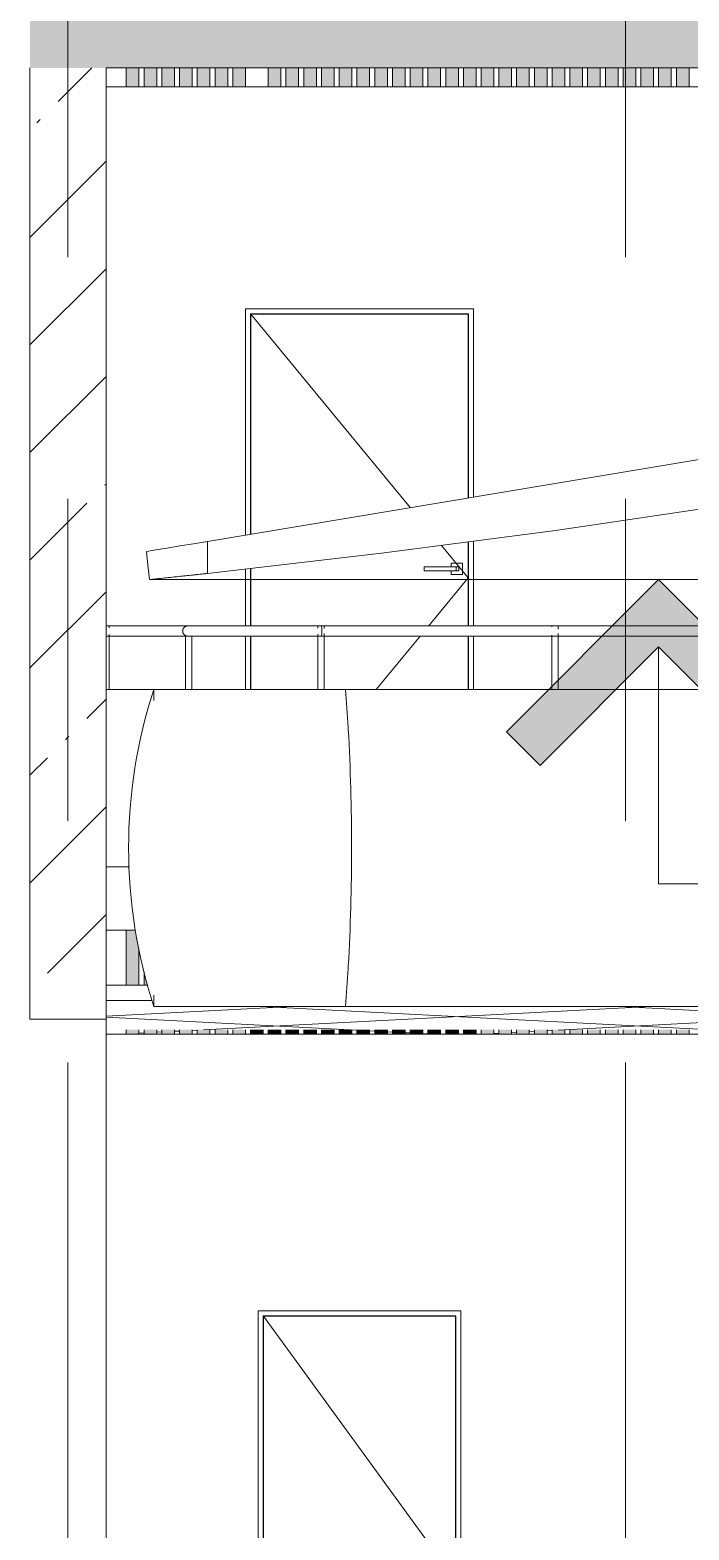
# Model space of a CAD drawing. Header units: millimetres. Extents: x 51154 to 151340, y -24069 to 30962.
# Drawn here: x 104182 to 106782, y 6486 to 12400 of the extents above; entities that cross this region are included whole.
import ezdxf

# ---------------------------------------------------------------- set-up
doc = ezdxf.new("R2010")
doc.units = ezdxf.units.MM
doc.linetypes.add('Осевые', pattern=[6350, 1270, -952.5, 3175, -952.5])
for name, color, linetype, lineweight in [('0-1', 7, 'Continuous', 5), ('0-2', 7, 'Continuous', 9), ('Балясины', 7, 'Continuous', 9), ('Высотные отметки', 7, 'Continuous', 9), ('Двери', 7, 'Continuous', 9), ('Каркас_Импост', 7, 'Continuous', 9), ('Мебель', 7, 'Continuous', 9), ('Оборудование', 7, 'Continuous', 9), ('Ограждение', 7, 'Continuous', 9), ('Панель', 7, 'Continuous', 9), ('Перекрытия', 7, 'Continuous', 9), ('Поручни', 7, 'Continuous', 9), ('Потолки', 7, 'Continuous', 9), ('Стены', 7, 'Continuous', 9), ('Структура _1_', 7, 'Continuous', 18), ('Штриховка разреза-2', 7, 'Continuous', 9), ('Элементы узлов', 7, 'Continuous', 9)]:
    doc.layers.add(name, color=color, linetype=linetype, lineweight=lineweight)
for name, color, linetype, lineweight, true_color in [('Оборудование-1', 7, 'Continuous', 9, 0xbe8b69), ('Оси-3', 7, 'Осевые', 9, 0xaaaaaa), ('Штриховка поверхностей-1', 7, 'Continuous', 9, 0x787878)]:
    doc.layers.add(name, color=color, linetype=linetype, lineweight=lineweight, true_color=true_color)
pattern_1 = [(45, (99498.54, 6475), (-424.264, 424.264), [600, -100, 20, -100]), (45, (99498.54, 6899), (-424.264, 424.264), [])]

# ---------------------------------------------------------------- blocks, each defined once
blk = doc.blocks.new('Ламели - Ламели плоские-286689-Разрез 1-1')
at = {"layer": 'Оборудование-1'}
h = blk.add_hatch(color=256, dxfattribs=at)
h.paths.add_polyline_path([(108061.6, 8440), (108111.6, 8440), (108111.6, 8457.7), (108061.6, 8457.7)], flags=0)
h.paths.add_polyline_path([(108111.6, 12175), (108111.6, 12250), (108061.6, 12250), (108061.6, 12175)], flags=0)
at = {"layer": 'Оборудование'}
for p, q in [((108061.6, 12175), (108061.6, 12250)), ((108111.6, 12175), (108111.6, 12250)), ((108061.6, 8440), (108061.6, 8457.7)), ((108111.6, 8440), (108111.6, 8457.7))]:
    blk.add_line(p, q, dxfattribs=at)
blk = doc.blocks.new('Ламели - Ламели плоские-286692-Разрез 1-1')
at = {"layer": 'Оборудование-1'}
blk.add_hatch(color=256, dxfattribs=at).paths.add_polyline_path([(105941.6, 8440), (105941.6, 8457.7), (105891.6, 8457.7), (105891.6, 8440)], flags=0)
at = {"layer": 'Оборудование'}
for p, q in [((105891.6, 8440), (105891.6, 8457.7)), ((105941.6, 8440), (105941.6, 8457.7))]:
    blk.add_line(p, q, dxfattribs=at)
blk = doc.blocks.new('Ламели - Ламели плоские-286693-Разрез 1-1')
at = {"layer": 'Оборудование-1'}
blk.add_hatch(color=256, dxfattribs=at).paths.add_polyline_path([(105871.6, 8440), (105871.6, 8457.7), (105821.6, 8457.7), (105821.6, 8440)], flags=0)
at = {"layer": 'Оборудование'}
for p, q in [((105821.6, 8440), (105821.6, 8457.7)), ((105871.6, 8440), (105871.6, 8457.7)), ((105871.6, 7350), (105821.6, 7350))]:
    blk.add_line(p, q, dxfattribs=at)
blk = doc.blocks.new('Ламели - Ламели плоские-V224-Разрез 1-1')
at = {"layer": 'Оборудование-1'}
blk.add_hatch(color=256, dxfattribs=at).paths.add_polyline_path([(105101.6, 8440), (105101.6, 8457.7), (105051.6, 8457.7), (105051.6, 8440)], flags=0)
at = {"layer": 'Оборудование'}
for p, q in [((105051.6, 8440), (105051.6, 8457.7)), ((105101.6, 8440), (105101.6, 8457.7)), ((105101.6, 6099.3), (105101.6, 7330)), ((105101.6, 5850), (105101.6, 6060.2))]:
    blk.add_line(p, q, dxfattribs=at)
blk = doc.blocks.new('Ламели - Ламели плоские-V225-Разрез 1-1')
at = {"layer": 'Оборудование-1'}
h = blk.add_hatch(color=256, dxfattribs=at)
h.paths.add_polyline_path([(104981.6, 8440), (105031.6, 8440), (105031.6, 8457.7), (104981.6, 8457.7)], flags=0)
h.paths.add_polyline_path([(104981.6, 12175), (105031.6, 12175), (105031.6, 12250), (104981.6, 12250), (104981.6, 12236.5)], flags=0)
at = {"layer": 'Оборудование'}
for p, q in [((104981.6, 12175), (104981.6, 12250)), ((105031.6, 12175), (105031.6, 12250)), ((105031.6, 10408.5), (105031.6, 11300)), ((105031.6, 10049.6), (105031.6, 10274.5)), ((105031.6, 9800), (105031.6, 10010.4)), ((104981.6, 8440), (104981.6, 8457.7)), ((105031.6, 8440), (105031.6, 8457.7))]:
    blk.add_line(p, q, dxfattribs=at)
blk = doc.blocks.new('Ламели - Ламели плоские-V226-Разрез 1-1')
at = {"layer": 'Оборудование-1'}
h = blk.add_hatch(color=256, dxfattribs=at)
h.paths.add_polyline_path([(104631.6, 8440), (104681.6, 8440), (104681.6, 8457.7), (104631.6, 8457.7)], flags=0)
h.paths.add_polyline_path([(104646.8, 8633.7), (104631.6, 8686.8), (104631.6, 8633.7)], flags=0)
h.paths.add_polyline_path([(104631.6, 12175), (104681.6, 12175), (104681.6, 12250), (104631.6, 12250), (104631.6, 12236.5)], flags=0)
at = {"layer": 'Оборудование'}
for p, q in [((104631.6, 12175), (104631.6, 12250)), ((104681.6, 12175), (104681.6, 12250)), ((104631.6, 8633.7), (104631.6, 8686.8)), ((104631.6, 8440), (104631.6, 8457.7)), ((104681.6, 8440), (104681.6, 8457.7))]:
    blk.add_line(p, q, dxfattribs=at)
blk = doc.blocks.new('Ламели - Ламели плоские-V227-Разрез 1-1')
at = {"layer": 'Оборудование-1'}
h = blk.add_hatch(color=256, dxfattribs=at)
h.paths.add_polyline_path([(104611.6, 8440), (104611.6, 8457.7), (104561.6, 8457.7), (104561.6, 8440), (104596.4, 8440)], flags=0)
h.paths.add_polyline_path([(104561.6, 8633.7), (104611.6, 8633.7), (104611.5, 8780.3), (104595.8, 8850), (104561.6, 8850), (104561.6, 8732.6)], flags=0)
h.paths.add_polyline_path([(104611.6, 12175), (104611.6, 12250), (104561.6, 12250), (104561.6, 12175), (104596.4, 12175)], flags=0)
at = {"layer": 'Оборудование'}
for p, q in [((104561.6, 12175), (104561.6, 12250)), ((104611.6, 12175), (104611.6, 12250)), ((104561.6, 8633.7), (104561.6, 8850)), ((104611.6, 8633.7), (104611.6, 8779.7)), ((104561.6, 8440), (104561.6, 8457.7)), ((104611.6, 8440), (104611.6, 8457.7))]:
    blk.add_line(p, q, dxfattribs=at)
blk = doc.blocks.new('Ламели - Ламели плоские-286694-Разрез 1-1')
at = {"layer": 'Оборудование-1'}
blk.add_hatch(color=256, dxfattribs=at).paths.add_polyline_path([(105931.6, 12175), (105941.6, 12175), (105941.6, 12250), (105891.6, 12250), (105891.6, 12175)], flags=0)
at = {"layer": 'Оборудование'}
for p, q in [((105891.6, 12175), (105891.6, 12250)), ((105941.6, 12175), (105941.6, 12250)), ((105931.6, 11300), (105891.6, 11300))]:
    blk.add_line(p, q, dxfattribs=at)
blk = doc.blocks.new('Ламели - Ламели плоские-V228-Разрез 1-1')
at = {"layer": 'Оборудование-1'}
blk.add_hatch(color=256, dxfattribs=at).paths.add_polyline_path([(105871.6, 12175), (105871.6, 12250), (105821.6, 12250), (105821.6, 12175)], flags=0)
at = {"layer": 'Оборудование'}
for p, q in [((105821.6, 12175), (105821.6, 12250)), ((105871.6, 12175), (105871.6, 12250)), ((105871.6, 11300), (105821.6, 11300))]:
    blk.add_line(p, q, dxfattribs=at)
blk = doc.blocks.new('510HO_ламели зала_rvt-1-Разрез 1-1')
at = {"layer": '0-2'}
for name, p in [('Ламели - Ламели плоские-V227-Разрез 1-1', (0, 0)), ('Ламели - Ламели плоские-V226-Разрез 1-1', (0, 0)), ('Ламели - Ламели плоские-286689-Разрез 1-1', (-3360, 0)), ('Ламели - Ламели плоские-286689-Разрез 1-1', (-3290, 0)), ('Ламели - Ламели плоские-286689-Разрез 1-1', (-3220, 0)), ('Ламели - Ламели плоские-286689-Разрез 1-1', (-3150, 0)), ('Ламели - Ламели плоские-V225-Разрез 1-1', (0, 0)), ('Ламели - Ламели плоские-V228-Разрез 1-1', (-700, 0)), ('Ламели - Ламели плоские-V228-Разрез 1-1', (-630, 0)), ('Ламели - Ламели плоские-V228-Разрез 1-1', (-560, 0)), ('Ламели - Ламели плоские-V228-Разрез 1-1', (-490, 0)), ('Ламели - Ламели плоские-V228-Разрез 1-1', (-420, 0)), ('Ламели - Ламели плоские-V228-Разрез 1-1', (-350, 0)), ('Ламели - Ламели плоские-V228-Разрез 1-1', (-280, 0)), ('Ламели - Ламели плоские-V228-Разрез 1-1', (-210, 0)), ('Ламели - Ламели плоские-V228-Разрез 1-1', (-140, 0)), ('Ламели - Ламели плоские-V228-Разрез 1-1', (-70, 0)), ('Ламели - Ламели плоские-V228-Разрез 1-1', (0, 0)), ('Ламели - Ламели плоские-286694-Разрез 1-1', (0, 0)), ('Ламели - Ламели плоские-286689-Разрез 1-1', (-2100, 0)), ('Ламели - Ламели плоские-286689-Разрез 1-1', (-2030, 0)), ('Ламели - Ламели плоские-286689-Разрез 1-1', (-1960, 0)), ('Ламели - Ламели плоские-286689-Разрез 1-1', (-1890, 0)), ('Ламели - Ламели плоские-286689-Разрез 1-1', (-1820, 0)), ('Ламели - Ламели плоские-286689-Разрез 1-1', (-1750, 0)), ('Ламели - Ламели плоские-286689-Разрез 1-1', (-1680, 0)), ('Ламели - Ламели плоские-286689-Разрез 1-1', (-1610, 0)), ('Ламели - Ламели плоские-286689-Разрез 1-1', (-1540, 0)), ('Ламели - Ламели плоские-286689-Разрез 1-1', (-1470, 0)), ('Ламели - Ламели плоские-286689-Разрез 1-1', (-1400, 0)), ('Ламели - Ламели плоские-286689-Разрез 1-1', (-1330, 0)), ('Ламели - Ламели плоские-V224-Разрез 1-1', (0, 0)), ('Ламели - Ламели плоские-286693-Разрез 1-1', (-700, 0)), ('Ламели - Ламели плоские-286693-Разрез 1-1', (-630, 0)), ('Ламели - Ламели плоские-286693-Разрез 1-1', (-560, 0)), ('Ламели - Ламели плоские-286693-Разрез 1-1', (-490, 0)), ('Ламели - Ламели плоские-286693-Разрез 1-1', (-420, 0)), ('Ламели - Ламели плоские-286693-Разрез 1-1', (-350, 0)), ('Ламели - Ламели плоские-286693-Разрез 1-1', (-280, 0)), ('Ламели - Ламели плоские-286693-Разрез 1-1', (-210, 0)), ('Ламели - Ламели плоские-286693-Разрез 1-1', (-140, 0)), ('Ламели - Ламели плоские-286693-Разрез 1-1', (-70, 0)), ('Ламели - Ламели плоские-286693-Разрез 1-1', (0, 0)), ('Ламели - Ламели плоские-286692-Разрез 1-1', (0, 0))]:
    blk.add_blockref(name, p, dxfattribs=at)
blk = doc.blocks.new('Базовая стена _ ОС20 - обшивка балкона _мин_вата_фанера 10мм _сталь - ___-6277397-Разрез 1-1')
at = {"layer": 'Стены'}
for p, q in [((105426.7, 9800), (112521.2, 9800)), ((112521.2, 8550), (105426.7, 8550))]:
    blk.add_line(p, q, dxfattribs=at)
for start_param, end_param in [(4.947402, 4.951793), (4.866735, 4.873712), (4.787048, 4.795403), (4.707995, 4.716783), (4.629375, 4.63773), (4.551065, 4.558043), (4.472985, 4.477377)]:
    blk.add_ellipse((104974.8, 9175), major_axis=(0, 2003.1), ratio=0.237462, start_param=start_param, end_param=end_param, dxfattribs=at)
blk = doc.blocks.new('Базовая стена _ ОС20 - обшивка балкона _мин_вата_фанера 10мм _сталь - ___-6277399-Разрез 1-1')
at = {"layer": 'Стены'}
for p, q in [((104670.6, 9800), (105426.7, 9800)), ((105426.7, 8550), (104670.6, 8550))]:
    blk.add_line(p, q, dxfattribs=at)
blk.add_arc((106573.7, 9175), 2003.1, 161.81945, 198.18055, dxfattribs=at)
for start_param, end_param in [(4.951791, 5.0297), (4.477376, 4.947404), (4.395078, 4.472988)]:
    blk.add_ellipse((104974.8, 9175), major_axis=(0, 2003.1), ratio=0.237462, start_param=start_param, end_param=end_param, dxfattribs=at)
blk = doc.blocks.new('Ограждение - 25 мм-V189-Разрез 1-1')
at = {"layer": 'Балясины'}
for p, q in [((106240.3, 10050.2), (106240.3, 10046.9)), ((106240.3, 10013.8), (106240.3, 9800)), ((106255.8, 10050.2), (106249.9, 10050.2)), ((106249.9, 10050.2), (106255.8, 10050.2)), ((106265.3, 10037.7), (106265.3, 10050.2)), ((106265.3, 9800), (106265.3, 10019.8)), ((106240.7, 9800), (106255.8, 9800)), ((106249.9, 9800), (106240.8, 9800)), ((106265, 9800), (106249.9, 9800)), ((106255.8, 9800), (106264.8, 9800))]:
    blk.add_line(p, q, dxfattribs=at)
blk = doc.blocks.new('Ограждение - 25mm-V197-Разрез 1-1')
at = {"layer": 'Балясины'}
for p, q in [((104795.2, 10050.2), (104795.2, 10047)), ((104820.2, 10050.2), (104795.2, 10050.2)), ((104795.2, 10013), (104795.2, 9800)), ((104797.2, 10050.2), (104818.8, 10050.2)), ((104820.2, 9800), (104820.2, 10010.8)), ((104796.5, 9800), (104818.2, 9800)), ((104818.8, 9800), (104797.2, 9800))]:
    blk.add_line(p, q, dxfattribs=at)
blk = doc.blocks.new('Ограждение - 25mm-V198-Разрез 1-1')
at = {"layer": 'Балясины'}
for p, q in [((105317.7, 10050.2), (105317.7, 10040.9)), ((105317.7, 10017.7), (105317.7, 9800)), ((105333.2, 10050.2), (105327.2, 10050.2)), ((105327.2, 10050.2), (105333.2, 10050.2)), ((105342.7, 10040.3), (105342.7, 10050.2)), ((105342.7, 9800), (105342.7, 10019.7)), ((105318.1, 9800), (105333.2, 9800)), ((105327.2, 9800), (105318.2, 9800)), ((105342.3, 9800), (105327.2, 9800)), ((105333.2, 9800), (105342.2, 9800))]:
    blk.add_line(p, q, dxfattribs=at)
blk = doc.blocks.new('Ограждение - 25mm-V200-Разрез 1-1')
at = {"layer": 'Балясины'}
for p, q in [((104481.6, 10050.2), (104492.4, 10050.2)), ((104494.1, 10050.2), (104481.6, 10050.2)), ((104494.1, 10043.2), (104494.1, 10050.2)), ((104494.1, 9800), (104494.1, 10016.8)), ((104481.6, 9800), (104492.4, 9800)), ((104492.4, 9800), (104481.6, 9800))]:
    blk.add_line(p, q, dxfattribs=at)
blk = doc.blocks.new('Ограждение - Ограждение-6395681-Разрез 1-1')
at = {"layer": 'Поручни'}
for p, q in [((104804.5, 10050), (104481.6, 10050)), ((104481.6, 10030), (104481.6, 10047.3)), ((104481.6, 10047.3), (104481.6, 10030)), ((104481.6, 10030), (104481.6, 10012.7)), ((104481.6, 10012.7), (104481.6, 10030)), ((104481.6, 10010), (104804.5, 10010)), ((112459.1, 10050), (105330.6, 10050)), ((105330.6, 10010), (112459.4, 10010))]:
    blk.add_line(p, q, dxfattribs=at)
at = {"layer": 'Поручни', "flags": 128}
for points in [[(104783.9, 10030), (104784, 10030.8), (104784, 10031.6), (104784.1, 10032.4), (104784.2, 10033.2), (104784.3, 10034), (104784.5, 10034.8), (104784.7, 10035.5), (104785, 10036.3), (104785.2, 10037), (104785.5, 10037.8), (104785.8, 10038.5), (104786.2, 10039.2), (104786.6, 10039.9), (104787, 10040.6), (104787.4, 10041.3), (104787.9, 10041.9), (104788.4, 10042.6), (104788.9, 10043.2), (104789.4, 10043.8), (104790, 10044.3), (104790.6, 10044.9), (104791.2, 10045.4), (104791.8, 10045.9), (104792.5, 10046.4), (104793.1, 10046.8), (104793.8, 10047.2), (104794.5, 10047.6), (104795.2, 10048), (104796, 10048.3), (104796.7, 10048.6), (104797.4, 10048.9), (104798.2, 10049.2), (104799, 10049.4), (104799.8, 10049.6), (104800.5, 10049.7), (104801.3, 10049.8), (104802.1, 10049.9), (104802.9, 10050), (104803.7, 10050), (104803.9, 10050)], [(104803.9, 10010), (104803.1, 10010), (104802.3, 10010.1), (104801.5, 10010.1), (104800.8, 10010.3), (104800, 10010.4), (104799.2, 10010.6), (104798.4, 10010.8), (104797.6, 10011), (104796.9, 10011.3), (104796.2, 10011.6), (104795.4, 10011.9), (104794.7, 10012.3), (104794, 10012.6), (104793.3, 10013.1), (104792.6, 10013.5), (104792, 10014), (104791.4, 10014.4), (104790.8, 10015), (104790.2, 10015.5), (104789.6, 10016.1), (104789, 10016.7), (104788.5, 10017.3), (104788, 10017.9), (104787.6, 10018.5), (104787.1, 10019.2), (104786.7, 10019.9), (104786.3, 10020.6), (104785.9, 10021.3), (104785.6, 10022), (104785.3, 10022.8), (104785, 10023.5), (104784.8, 10024.3), (104784.6, 10025), (104784.4, 10025.8), (104784.2, 10026.6), (104784.1, 10027.4), (104784, 10028.2), (104784, 10029), (104783.9, 10029.8), (104783.9, 10030)], [(105330.6, 10050), (105309.5, 10050), (105288.5, 10050), (105267.6, 10050), (105246.7, 10050), (105226, 10050), (105205.5, 10050), (105185.1, 10050), (105165, 10050), (105145.1, 10050), (105125.6, 10050), (105106.4, 10050), (105087.5, 10050), (105069, 10050), (105051, 10050), (105033.3, 10050), (105016.2, 10050), (104999.6, 10050), (104983.5, 10050), (104967.9, 10050), (104952.9, 10050), (104938.6, 10050), (104924.8, 10050), (104911.7, 10050), (104899.3, 10050), (104887.6, 10050), (104876.5, 10050), (104866.2, 10050), (104856.7, 10050), (104847.9, 10050), (104839.8, 10050), (104832.6, 10050), (104826.1, 10050), (104820.5, 10050), (104815.7, 10050), (104811.7, 10050), (104808.5, 10050), (104806.1, 10050), (104804.6, 10050), (104804, 10050), (104803.9, 10050)], [(104803.9, 10050), (104804.4, 10050), (104804.5, 10050)], [(104804.5, 10010), (104804, 10010), (104803.9, 10010)], [(104803.9, 10010), (104804.4, 10010), (104805.6, 10010), (104807.7, 10010), (104810.7, 10010), (104814.4, 10010), (104819, 10010), (104824.4, 10010), (104830.7, 10010), (104837.7, 10010), (104845.5, 10010), (104854.1, 10010), (104863.4, 10010), (104873.5, 10010), (104884.3, 10010), (104895.9, 10010), (104908.1, 10010), (104921, 10010), (104934.6, 10010), (104948.7, 10010), (104963.5, 10010), (104978.9, 10010), (104994.9, 10010), (105011.4, 10010), (105028.4, 10010), (105045.9, 10010), (105063.8, 10010), (105082.2, 10010), (105100.9, 10010), (105120, 10010), (105139.5, 10010), (105159.3, 10010), (105179.3, 10010), (105199.6, 10010), (105220.1, 10010), (105240.8, 10010), (105261.6, 10010), (105282.5, 10010), (105303.5, 10010), (105324.5, 10010), (105330.6, 10010)]]:
    blk.add_lwpolyline(points, dxfattribs=at)
at = {"layer": 'Поручни'}
for points, knots in [([(104784, 10030), (104784, 10031.5), (104784.3, 10033.6), (104784.9, 10036), (104785.4, 10037.2), (104785.7, 10038.2), (104786.1, 10039), (104786.7, 10040.2), (104787.6, 10041.5), (104788.6, 10042.7), (104789.4, 10043.6), (104790, 10044.3), (104790.6, 10044.9), (104791.5, 10045.6), (104792.7, 10046.4), (104793.9, 10047.2), (104794.8, 10047.7), (104795.5, 10048), (104796.3, 10048.4), (104797.3, 10048.8), (104798.5, 10049.2), (104799.8, 10049.5), (104800.6, 10049.6), (104800.9, 10049.7)], [0, 0, 0, 0, 0.0555556, 0.0833333, 0.0972222, 0.1111111, 0.125, 0.1388889, 0.1666667, 0.1944444, 0.2083333, 0.2222222, 0.2361111, 0.25, 0.2777778, 0.3055556, 0.3194444, 0.3333333, 0.3472222, 0.3611111, 0.3888889, 0.4166667, 0.4313718, 0.4313718, 0.4313718, 0.4313718]), ([(104800.9, 10010.3), (104800.6, 10010.4), (104799.8, 10010.5), (104798.5, 10010.8), (104797.3, 10011.2), (104796.3, 10011.6), (104795.5, 10012), (104794.8, 10012.3), (104793.9, 10012.8), (104792.7, 10013.6), (104791.5, 10014.4), (104790.7, 10015.1), (104790.3, 10015.4), (104789.9, 10015.9), (104789.4, 10016.4), (104788.6, 10017.3), (104787.6, 10018.5), (104786.7, 10019.8), (104786.1, 10020.9), (104785.7, 10021.8), (104785.4, 10022.8), (104784.9, 10024), (104784.3, 10026.4), (104784, 10028.5), (104784, 10030)], [0.5688353, 0.5688353, 0.5688353, 0.5688353, 0.5833333, 0.6111111, 0.6388889, 0.6527778, 0.6666667, 0.6805556, 0.6944444, 0.7222222, 0.75, 0.7638889, 0.7708333, 0.7777778, 0.7916667, 0.8055556, 0.8333333, 0.8611111, 0.875, 0.8888889, 0.9027778, 0.9166667, 0.9444444, 1, 1, 1, 1])]:
    blk.add_open_spline(points, degree=3, knots=knots, dxfattribs=at)
for points in [[(105331, 10010.3), (105331.3, 10010.7), (105331.8, 10012.3), (105332.5, 10016.8), (105332.9, 10023), (105333, 10027.7), (105333, 10030)], [(105333, 10030), (105333, 10032.3), (105332.9, 10037), (105332.5, 10043.1), (105332, 10046.2), (105331.8, 10047.3)]]:
    blk.add_open_spline(points, degree=3, dxfattribs=at)
for name in ['Ограждение - 25mm-V200-Разрез 1-1', 'Ограждение - 25mm-V197-Разрез 1-1', 'Ограждение - 25mm-V198-Разрез 1-1', 'Ограждение - 25 мм-V189-Разрез 1-1']:
    blk.add_blockref(name, (0, 0))
blk = doc.blocks.new('Дверь - Однопольная - ДВ22__21х8-7044674-Разрез 1-1')
at = {"layer": 'Двери'}
for p, q in [((105686.5, 6332.5), (105686.5, 6317.5)), ((105686.5, 6332.5), (105813.1, 6332.5)), ((105686.5, 6332.5), (105686.5, 6317.5)), ((105808.1, 6332.5), (105693, 6332.5)), ((105793.1, 6347.5), (105793.1, 6332.5)), ((105838.1, 6347.5), (105793.1, 6347.5)), ((105813.1, 6332.5), (105813.1, 6317.5)), ((105813.1, 6332.5), (105823.1, 6332.5)), ((105813.1, 6332.5), (105813.1, 6317.5)), ((105823.1, 6317.5), (105823.1, 6332.5)), ((105823.1, 6332.5), (105823.1, 6317.5)), ((105838.1, 6302.5), (105838.1, 6347.5)), ((105813.1, 6317.5), (105686.5, 6317.5)), ((105693, 6317.5), (105808.1, 6317.5)), ((105793.1, 6317.5), (105793.1, 6302.5)), ((105793.1, 6302.5), (105838.1, 6302.5)), ((105823.1, 6317.5), (105813.1, 6317.5))]:
    blk.add_line(p, q, dxfattribs=at)
at = {"layer": 'Каркас_Импост'}
for p, q in [((105081.6, 6100), (105081.6, 7350)), ((105881.6, 7350), (105081.6, 7350)), ((105881.6, 6099.7), (105881.6, 7350)), ((105101.6, 6099.3), (105101.6, 7330)), ((105101.6, 7330), (105861.6, 7330)), ((105861.6, 7330), (105101.6, 7330)), ((105101.6, 6099.3), (105101.6, 7330)), ((105861.6, 7330), (105861.6, 6099.7)), ((105861.6, 6099.7), (105861.6, 7330)), ((105081.6, 5850), (105081.6, 6060.6)), ((105101.6, 5850), (105101.6, 6060.2)), ((105101.6, 5850), (105101.6, 6060.2)), ((105861.6, 6060.3), (105861.6, 5850)), ((105861.6, 5850), (105861.6, 6060.3)), ((105881.6, 5850), (105881.6, 6060.3))]:
    blk.add_line(p, q, dxfattribs=at)
at = {"layer": 'Панель'}
for p, q in [((105860.6, 7329), (105102.6, 7329)), ((105102.6, 7329), (105102.6, 6099.3)), ((105860.6, 6099.7), (105860.6, 7329)), ((105102.6, 6060.2), (105102.6, 5850)), ((105860.6, 5850), (105860.6, 6060.3))]:
    blk.add_line(p, q, dxfattribs=at)
at = {"layer": 'Элементы узлов'}
for p, q in [((105860.6, 6289.5), (105102.6, 7329)), ((105722.2, 6099.7), (105860.6, 6289.5)), ((105540.1, 5850), (105693.5, 6060.3))]:
    blk.add_line(p, q, dxfattribs=at)
blk = doc.blocks.new('Дверь - Однопольная - ДВ2__21х9-6474924-Разрез 1-1')
at = {"layer": 'Двери'}
for p, q in [((105843.1, 10297.5), (105843.1, 10282.5)), ((105888.1, 10297.5), (105843.1, 10297.5)), ((105888.1, 10252.5), (105888.1, 10297.5)), ((105736.5, 10282.5), (105736.5, 10267.5)), ((105736.5, 10282.5), (105863.1, 10282.5)), ((105736.5, 10282.5), (105736.5, 10267.5)), ((105863.1, 10267.5), (105736.5, 10267.5)), ((105858.1, 10282.5), (105743, 10282.5)), ((105743, 10267.5), (105858.1, 10267.5)), ((105843.1, 10267.5), (105843.1, 10252.5)), ((105843.1, 10252.5), (105888.1, 10252.5)), ((105863.1, 10282.5), (105863.1, 10267.5)), ((105863.1, 10282.5), (105873.1, 10282.5)), ((105863.1, 10282.5), (105863.1, 10267.5)), ((105873.1, 10267.5), (105863.1, 10267.5)), ((105873.1, 10267.5), (105873.1, 10282.5)), ((105873.1, 10282.5), (105873.1, 10267.5))]:
    blk.add_line(p, q, dxfattribs=at)
at = {"layer": 'Каркас_Импост'}
for p, q in [((105031.6, 10408.5), (105031.6, 11300)), ((105931.6, 11300), (105031.6, 11300)), ((105931.6, 10558.4), (105931.6, 11300)), ((105051.6, 10411.8), (105051.6, 11280)), ((105051.6, 11280), (105911.6, 11280)), ((105911.6, 11280), (105051.6, 11280)), ((105051.6, 10411.8), (105051.6, 11280)), ((105911.6, 11280), (105911.6, 10555.1)), ((105911.6, 10555.1), (105911.6, 11280)), ((105911.6, 10381.8), (105911.6, 10049.7)), ((105911.6, 10049.7), (105911.6, 10381.8)), ((105931.6, 10049.7), (105931.6, 10384.5)), ((105031.6, 10049.6), (105031.6, 10274.5)), ((105051.6, 10049.6), (105051.6, 10276.8)), ((105051.6, 10049.6), (105051.6, 10276.8)), ((105031.6, 9800), (105031.6, 10010.4)), ((105051.6, 9800), (105051.6, 10010.1)), ((105051.6, 9800), (105051.6, 10010.1)), ((105911.6, 10010.3), (105911.6, 9800)), ((105911.6, 9800), (105911.6, 10010.3)), ((105931.6, 9800), (105931.6, 10010.3))]:
    blk.add_line(p, q, dxfattribs=at)
at = {"layer": 'Панель'}
for p, q in [((105910.6, 11279), (105052.6, 11279)), ((105052.6, 11279), (105052.6, 10412)), ((105910.6, 10554.9), (105910.6, 11279)), ((105910.6, 10049.7), (105910.6, 10381.7)), ((105052.6, 10276.9), (105052.6, 10049.6)), ((105052.6, 10010.1), (105052.6, 9800)), ((105910.6, 9800), (105910.6, 10010.3))]:
    blk.add_line(p, q, dxfattribs=at)
at = {"layer": 'Элементы узлов'}
for p, q in [((105681.7, 10516.8), (105052.6, 11279)), ((105910.6, 10239.5), (105804.7, 10367.8)), ((105753.9, 10049.7), (105910.6, 10239.5)), ((105547.9, 9800), (105721.5, 10010.3))]:
    blk.add_line(p, q, dxfattribs=at)
blk = doc.blocks.new('Рефлектор_2 - Рефлектор_2-6393335-Разрез 1-1')
at = {"layer": 'Мебель'}
for p, q in [((104881.6, 10383.5), (108981.6, 11066.7)), ((104881.6, 10257), (104881.6, 10383.5)), ((104881.6, 10257), (104881.6, 10383.5)), ((104641.2, 10343.4), (104646.7, 10289.9)), ((104646.8, 10289.2), (104652.6, 10232.8))]:
    blk.add_line(p, q, dxfattribs=at)
at = {"layer": 'Мебель', "flags": 128}
for points in [[(108981.6, 10889), (108302.5, 10758.2), (107621.5, 10637.6), (106938.7, 10527.1), (106254.4, 10426.8), (105568.6, 10336.8), (104881.6, 10257)], [(104641.2, 10343.4), (104678.5, 10349.6), (104722.8, 10357), (104772.6, 10365.3), (104826.2, 10374.2), (104881.6, 10383.5)], [(104881.6, 10383.5), (104826.2, 10374.2), (104772.6, 10365.3), (104722.8, 10357), (104678.5, 10349.6), (104641.2, 10343.4)], [(104652.6, 10232.8), (104646.8, 10289.2), (104641.2, 10343.4)]]:
    blk.add_lwpolyline(points, dxfattribs=at)
at = {"layer": 'Мебель'}
for points in [[(104652.6, 10232.8), (104658.9, 10233.4), (104672.1, 10234.8), (104701.1, 10237.8), (104735.6, 10241.4), (104775.3, 10245.6), (104809.9, 10249.3), (104845.5, 10253.1), (104869.5, 10255.7), (104881.6, 10257)], [(104881.6, 10257), (104872, 10256), (104852.7, 10253.9), (104814.5, 10249.8), (104775.1, 10245.6), (104735.8, 10241.5), (104705.2, 10238.2), (104677.1, 10235.3), (104660.5, 10233.6), (104652.6, 10232.8)]]:
    blk.add_open_spline(points, degree=3, knots=[0, 0, 0, 0, 0.111111, 0.222222, 0.444444, 0.583333, 0.722222, 0.861111, 1, 1, 1, 1], dxfattribs=at)
blk = doc.blocks.new('Высотные отметки - Высотная отметка - Стрелка_низ-4459155-Разрез 1-1')
at = {"layer": 'Высотные отметки'}
blk.add_hatch(color=256, dxfattribs=at).paths.add_polyline_path([(148745.8, 11517.2), (148878.6, 11650), (148278.6, 12250), (147678.6, 11650), (147811.5, 11517.2), (148278.6, 11984.3)], flags=0)
for p, q in [((147183.1, 12250), (148575.4, 12250)), ((147678.6, 11650), (148278.6, 12250)), ((148278.6, 12250), (148878.6, 11650)), ((148278.6, 11984.3), (147811.5, 11517.2)), ((148278.6, 11984.3), (148278.6, 11050)), ((148745.8, 11517.2), (148278.6, 11984.3)), ((147811.5, 11517.2), (147678.6, 11650)), ((148878.6, 11650), (148745.8, 11517.2)), ((148278.6, 11050), (151278.6, 11050))]:
    blk.add_line(p, q, dxfattribs=at)

msp = doc.modelspace()

# ---------------------------------------------------------------- hatches: boundary and pattern name
at = {"layer": 'Штриховка поверхностей-1'}
h = msp.add_hatch(dxfattribs=at)
h.set_pattern_fill('FP_19', color=256, style=0, pattern_type=2)
h.set_pattern_definition([(2.996, (99498.54, 9138.49), (-707.10664, 37.00578), []), (177.004, (99498.54, 9138.49), (-707.10664, -37.00578), [])])
h.paths.add_polyline_path([(108531.6, 8440), (108551.6, 8440), (108551.6, 8457.7), (108601.6, 8457.7), (108601.6, 8440), (108621.6, 8440), (108621.6, 8457.7), (108671.6, 8457.7), (108671.6, 8440), (108691.6, 8440), (108691.6, 8457.7), (108741.6, 8457.7), (108741.6, 8440), (108761.6, 8440), (108761.6, 8457.7), (108811.6, 8457.7), (108811.6, 8440), (108831.6, 8440), (108831.6, 8457.7), (108881.6, 8457.7), (108881.6, 8440), (108901.6, 8440), (108901.6, 8457.7), (108951.6, 8457.7), (108951.6, 8440), (108971.6, 8440), (108971.6, 8457.7), (109021.6, 8457.7), (109021.6, 8440), (109041.6, 8440), (109041.6, 8457.7), (109091.6, 8457.7), (109091.6, 8440), (109126.6, 8440), (109126.6, 8457.7), (109176.6, 8457.7), (109177.2, 8440), (109191.6, 8440), (109191.6, 8457.7), (109241.6, 8457.7), (109241.6, 8440), (109259.1, 8440), (109259.1, 8457.7), (109309.1, 8457.7), (109309.1, 8440), (109351.6, 8440), (109351.6, 8457.7), (109401.6, 8457.7), (109401.6, 8440), (109426.6, 8440), (109426.6, 8457.7), (109476.6, 8457.7), (109476.6, 8440), (109496.6, 8440), (109496.6, 8457.7), (109546.6, 8457.7), (109546.6, 8440), (109591.6, 8440), (109591.6, 8457.7), (109641.6, 8457.7), (109641.6, 8440), (109661.6, 8440), (109661.6, 8457.7), (109711.6, 8457.7), (109711.6, 8440), (109726.6, 8440), (109726.6, 8457.7), (109776.6, 8457.7), (109776.6, 8440), (109801.6, 8440), (109801.6, 8457.7), (109851.6, 8457.7), (109851.6, 8440), (109901.6, 8440), (109901.6, 8457.7), (109951.6, 8457.7), (109951.6, 8440), (109966.6, 8440), (109966.6, 8457.7), (110016.6, 8457.7), (110016.6, 8440), (110031.6, 8440), (110031.6, 8457.7), (110081.6, 8457.7), (110081.6, 8440), (110141.6, 8440), (110141.6, 8457.7), (110191.6, 8457.7), (110191.6, 8440), (110211.6, 8440), (110211.6, 8457.7), (110261.6, 8457.7), (110261.6, 8440), (110331.6, 8440), (110331.6, 8457.7), (110381.6, 8457.7), (110381.6, 8440), (110401.6, 8440), (110401.6, 8457.7), (110451.6, 8457.7), (110451.6, 8440), (110471.6, 8440), (110471.6, 8457.7), (110521.6, 8457.7), (110521.6, 8440), (110541.6, 8440), (110541.6, 8457.7), (110591.6, 8457.7), (110591.6, 8440), (110611.6, 8440), (110611.6, 8457.7), (110661.6, 8457.7), (110661.6, 8440), (110681.6, 8440), (110681.6, 8457.7), (110731.6, 8457.7), (110731.6, 8440), (110831.6, 8440), (110831.6, 8457.7), (110881.6, 8457.7), (110881.6, 8440), (110899.1, 8440), (110899.1, 8457.7), (110949.1, 8457.7), (110949.1, 8440), (110991.6, 8440), (110991.6, 8457.7), (111041.6, 8457.7), (111041.6, 8440), (111066.6, 8440), (111066.6, 8457.7), (111116.6, 8457.7), (111116.6, 8440), (111136.6, 8440), (111136.6, 8457.7), (111186.6, 8457.7), (111186.6, 8440), (111231.6, 8440), (111231.6, 8457.7), (111281.6, 8457.7), (111281.6, 8440), (111301.6, 8440), (111301.6, 8457.7), (111351.6, 8457.7), (111351.6, 8440), (111366.6, 8440), (111366.6, 8457.7), (111416.6, 8457.7), (111416.6, 8440), (111441.6, 8440), (111441.6, 8457.7), (111491.6, 8457.7), (111491.6, 8440), (111541.6, 8440), (111541.6, 8457.7), (111591.6, 8457.7), (111591.6, 8440), (111606.6, 8440), (111606.6, 8457.7), (111656.6, 8457.7), (111656.6, 8440), (111671.6, 8440), (111671.6, 8457.7), (111721.6, 8457.7), (111721.6, 8440), (111811.6, 8440), (111811.6, 8457.7), (111861.6, 8457.7), (111861.6, 8440), (111931.6, 8440), (111931.6, 8457.7), (111981.6, 8457.7), (111981.6, 8440), (112001.6, 8440), (112001.6, 8457.7), (112051.6, 8457.7), (112051.6, 8440), (112071.6, 8440), (112071.6, 8457.7), (112121.6, 8457.7), (112121.6, 8440), (112211.6, 8440), (112211.6, 8457.7), (112261.6, 8457.7), (112261.6, 8440), (112281.6, 8440), (112281.6, 8457.7), (112331.6, 8457.7), (112331.6, 8440), (112431.6, 8440), (112431.6, 8457.7), (112481.6, 8457.7), (112481.6, 8440), (112499.1, 8440), (112499.1, 8457.7), (112549.1, 8457.7), (112549.1, 8440), (112591.6, 8440), (112591.6, 8457.7), (112641.6, 8457.7), (112641.6, 8440), (112831.6, 8440), (112831.6, 8457.7), (112881.6, 8457.7), (112881.6, 8440), (112901.6, 8440), (112901.6, 8457.7), (112951.6, 8457.7), (112951.6, 8440), (113041.6, 8440), (113041.6, 8457.7), (113091.6, 8457.7), (113091.6, 8440), (113141.6, 8440), (113141.6, 8457.7), (113191.6, 8457.7), (113191.6, 8440), (113411.6, 8440), (113411.6, 8457.7), (113461.6, 8457.7), (113461.6, 8440), (113551.6, 8440), (113551.6, 8457.7), (113601.6, 8457.7), (113601.6, 8440), (113621.6, 8440), (113621.6, 8457.7), (113671.6, 8457.7), (113671.6, 8440), (113821.6, 8440), (113821.6, 8457.7), (113871.6, 8457.7), (113871.6, 8440), (113901.6, 8440), (113901.6, 8457.7), (113951.6, 8457.7), (113951.6, 8440), (114181.6, 8440), (114181.6, 8457.7), (114231.6, 8457.7), (114231.6, 8440), (114251.6, 8440), (114251.6, 8457.7), (114301.6, 8457.7), (114301.6, 8440), (114431.6, 8440), (114431.6, 8457.7), (114481.6, 8457.7), (114481.6, 8440), (114511.6, 8440), (114511.6, 8457.7), (114561.6, 8457.7), (114561.6, 8440), (114611.6, 8440), (114611.6, 8457.7), (114661.6, 8457.7), (114661.6, 8440), (114731.6, 8440), (114731.6, 8457.7), (114781.6, 8457.7), (114781.6, 8440), (114991.6, 8440), (114991.6, 8457.7), (115041.6, 8457.7), (115041.6, 8440), (115231.6, 8440), (115231.6, 8457.7), (115281.6, 8457.7), (115281.6, 8440), (115351.6, 8440), (115351.6, 8457.7), (115401.6, 8457.7), (115401.6, 8440), (115731.6, 8440), (115731.6, 8457.7), (115781.6, 8457.7), (115781.6, 8440), (115821.6, 8440), (115821.6, 8457.7), (115871.6, 8457.7), (115871.6, 8440), (115991.6, 8440), (115991.6, 8457.7), (116041.6, 8457.7), (116041.6, 8440), (116371.6, 8440), (116371.6, 8457.7), (116421.6, 8457.7), (116421.6, 8440), (116511.6, 8440), (116511.6, 8457.7), (116561.6, 8457.7), (116561.6, 8440), (116731.6, 8440), (116731.6, 8457.7), (116781.6, 8457.7), (116781.6, 8440), (117171.6, 8440), (117171.6, 8457.7), (117221.6, 8457.7), (117221.6, 8440), (117671.6, 8440), (117671.6, 8457.7), (117721.6, 8457.7), (117721.6, 8440), (117931.6, 8440), (117931.6, 8457.7), (117981.6, 8457.7), (117981.6, 8440), (118081.6, 8440), (118081.6, 8457.7), (118131.6, 8457.7), (118131.6, 8440), (118451.6, 8440), (118451.6, 8457.7), (118501.6, 8456.2), (118501.6, 8440), (119171.6, 8440), (119171.6, 8457.7), (119221.6, 8457.6), (119221.6, 8440), (119566.6, 8440), (119566.6, 8457.6), (119616.6, 8457.4), (119616.6, 8440), (120278.2, 8440), (120278.2, 8457.4), (120281.6, 8457.7), (120281.6, 8510.8), (112506.7, 8510.8), (109443, 8550), (104670.6, 8550), (104662.4, 8573.6), (104481.6, 8573.6), (104481.6, 8440), (104561.6, 8440.7), (104561.6, 8457.7), (104611.6, 8457.7), (104611.6, 8440), (104631.6, 8441.3), (104631.6, 8457.7), (104681.6, 8457.7), (104681.6, 8440), (104701.6, 8441.9), (104701.6, 8457.7), (104751.6, 8457.7), (104751.6, 8440), (104771.6, 8440), (104771.6, 8457.7), (104821.6, 8457.7), (104821.6, 8440), (104841.6, 8440), (104841.6, 8457.7), (104891.6, 8457.7), (104891.6, 8440), (104911.6, 8440), (104911.6, 8457.7), (104961.6, 8457.7), (104961.6, 8440), (104981.6, 8440), (104981.6, 8457.7), (105031.6, 8457.7), (105031.6, 8440), (105051.6, 8440), (105051.6, 8457.7), (105101.6, 8457.7), (105101.6, 8440), (105121.6, 8440), (105121.6, 8457.7), (105171.6, 8457.7), (105171.6, 8440), (105191.6, 8440), (105191.6, 8457.7), (105241.6, 8457.7), (105241.6, 8440), (105261.6, 8440), (105261.6, 8457.7), (105311.6, 8457.7), (105311.6, 8440), (105331.6, 8440), (105331.6, 8457.7), (105381.6, 8457.7), (105381.6, 8440), (105401.6, 8440), (105401.6, 8457.7), (105451.6, 8457.7), (105451.6, 8440), (105471.6, 8440), (105471.6, 8457.7), (105521.6, 8457.7), (105521.6, 8440), (105541.6, 8440), (105541.6, 8457.7), (105591.6, 8457.7), (105591.6, 8440), (105611.6, 8440), (105611.6, 8457.7), (105661.6, 8457.7), (105661.6, 8440), (105681.6, 8440), (105681.6, 8457.7), (105731.6, 8457.7), (105731.6, 8440), (105751.6, 8440), (105751.6, 8457.7), (105801.6, 8457.7), (105801.6, 8440), (105821.6, 8440), (105821.6, 8457.7), (105871.6, 8457.7), (105871.6, 8440), (105891.6, 8440), (105891.6, 8457.7), (105941.6, 8457.7), (105941.6, 8440), (105961.6, 8440), (105961.6, 8457.7), (106011.6, 8457.7), (106011.6, 8440), (106031.6, 8440), (106031.6, 8457.7), (106081.6, 8457.7), (106081.6, 8440), (106101.6, 8440), (106101.6, 8457.7), (106151.6, 8457.7), (106151.6, 8440), (106171.6, 8440), (106171.6, 8457.7), (106221.6, 8455.3), (106221.6, 8440), (106241.6, 8440), (106241.6, 8457.7), (106291.6, 8456), (106291.6, 8440), (106311.6, 8440), (106311.6, 8457.7), (106361.6, 8456.6), (106361.6, 8440), (106381.6, 8440), (106381.6, 8457.7), (106431.6, 8457.2), (106431.6, 8440), (106451.6, 8440), (106451.6, 8457.7), (106501.6, 8457.7), (106501.6, 8440), (106521.6, 8440), (106521.6, 8457.7), (106571.6, 8457.7), (106571.6, 8440), (106591.6, 8440), (106591.6, 8457.7), (106641.6, 8457.7), (106641.6, 8440), (106661.6, 8440), (106661.6, 8457.7), (106711.6, 8457.7), (106711.6, 8440), (106731.6, 8440), (106731.6, 8457.7), (106781.6, 8457.7), (106781.6, 8440), (106801.6, 8440), (106801.6, 8457.7), (106851.6, 8457.7), (106851.6, 8440), (106871.6, 8440), (106871.6, 8457.7), (106921.6, 8457.7), (106921.6, 8440), (106941.6, 8440), (106941.6, 8457.7), (106991.6, 8457.7), (106991.6, 8440), (107011.6, 8440), (107011.6, 8457.7), (107061.6, 8457.7), (107061.6, 8440), (107081.6, 8440), (107081.6, 8457.7), (107131.6, 8457.7), (107131.6, 8440), (107151.6, 8440), (107151.6, 8457.7), (107201.6, 8457.7), (107201.6, 8440), (107221.6, 8440), (107221.6, 8457.7), (107271.6, 8457.7), (107271.6, 8440), (107291.6, 8440), (107291.6, 8457.7), (107341.6, 8457.7), (107341.6, 8440), (107361.6, 8440), (107361.6, 8457.7), (107411.6, 8457.7), (107411.6, 8440), (107431.6, 8440), (107431.6, 8457.7), (107481.6, 8457.7), (107481.6, 8440), (107501.6, 8440), (107501.6, 8457.7), (107551.6, 8457.7), (107551.6, 8440), (107571.6, 8440), (107571.6, 8457.7), (107621.6, 8457.7), (107621.6, 8440), (107641.6, 8440), (107641.6, 8457.7), (107691.6, 8457.7), (107691.6, 8440), (107711.6, 8440), (107711.6, 8457.7), (107761.6, 8457.7), (107761.6, 8440), (107781.6, 8440), (107781.6, 8457.7), (107831.6, 8457.7), (107831.6, 8440), (107851.6, 8440), (107851.6, 8457.7), (107901.6, 8457.7), (107901.6, 8440), (107921.6, 8440), (107921.6, 8457.7), (107971.6, 8457.7), (107971.6, 8440), (107991.6, 8440), (107991.6, 8457.7), (108041.6, 8457.7), (108041.6, 8440), (108061.6, 8440), (108061.6, 8457.7), (108111.6, 8457.7), (108111.6, 8440), (108201.6, 8440), (108201.6, 8457.7), (108251.6, 8457.7), (108251.6, 8440), (108271.6, 8440), (108271.6, 8457.7), (108321.6, 8457.7), (108321.6, 8440), (108341.6, 8440), (108341.6, 8457.7), (108391.6, 8457.7), (108391.6, 8440), (108411.6, 8440), (108411.6, 8457.7), (108461.6, 8457.7), (108461.6, 8440), (108481.6, 8440), (108481.6, 8457.7), (108531.6, 8457.7)], flags=0)
at = {"layer": 'Штриховка разреза-2'}
h = msp.add_hatch(dxfattribs=at)
h.set_pattern_fill('FP_2', color=256, style=0, pattern_type=2)
h.set_pattern_definition(pattern_1)
h.paths.add_polyline_path([(141810.5, 12250), (141811.8, 12250), (141811.8, 12500), (128781.3, 12500), (128781.6, 12250), (141491.3, 12250)], flags=0)
h.paths.add_polyline_path([(57031.3, 12250), (74181.6, 12250), (74181.6, 12500), (57031.3, 12500)], flags=0)
h.paths.add_polyline_path([(110431.3, 12250), (110431.3, 12500), (104181.3, 12500), (104181.6, 12250), (110322.4, 12250)], flags=0)
h = msp.add_hatch(dxfattribs=at)
h.set_pattern_fill('FP_2', color=256, style=0, pattern_type=2)
h.set_pattern_definition(pattern_1)
h.paths.add_polyline_path([(104181.6, 8500), (104481.6, 8500), (104481.6, 12250), (104181.6, 12250), (104181.6, 8732.6)], flags=0)

# ---------------------------------------------------------------- linework, layer by layer
at = {"layer": 'Высотные отметки'}
for p, q in [((104652.6, 10232.8), (104967, 10232.8)), ((104967, 10232.8), (106661.2, 10232.8))]:
    msp.add_line(p, q, dxfattribs=at)
at = {"layer": 'Оси-3'}
for p, q in [((104331.6, -22468.7), (104331.6, 29000)), ((106531.6, -22468.7), (106531.6, 29000))]:
    msp.add_line(p, q, dxfattribs=at)
at = {"layer": 'Перекрытия'}
for p, q in [((104481.6, 9100), (104573.6, 9100)), ((104596.4, 8850), (104481.6, 8850))]:
    msp.add_line(p, q, dxfattribs=at)
at = {"layer": 'Потолки'}
for p, q in [((104481.6, 8633.7), (104646, 8633.7)), ((104481.6, 8573.6), (104481.6, 8633.7)), ((104662.4, 8573.6), (104481.6, 8573.6)), ((104481.6, 8573.6), (104481.6, 8440)), ((104481.6, 8440), (104561.6, 8440)), ((104611.6, 8440), (104631.6, 8440)), ((104681.6, 8440), (104701.6, 8440)), ((104751.6, 8440), (104771.6, 8440)), ((104821.6, 8440), (104841.6, 8440)), ((104891.6, 8440), (104911.6, 8440)), ((104961.6, 8440), (104981.6, 8440)), ((105031.6, 8440), (105051.6, 8440)), ((105101.6, 8440), (105121.6, 8440)), ((105171.6, 8440), (105191.6, 8440)), ((105241.6, 8440), (105261.6, 8440)), ((105311.6, 8440), (105331.6, 8440)), ((105381.6, 8440), (105401.6, 8440)), ((105451.6, 8440), (105471.6, 8440)), ((105521.6, 8440), (105541.6, 8440)), ((105591.6, 8440), (105611.6, 8440)), ((105661.6, 8440), (105681.6, 8440)), ((105731.6, 8440), (105751.6, 8440)), ((105801.6, 8440), (105821.6, 8440)), ((105871.6, 8440), (105891.6, 8440)), ((105941.6, 8440), (105961.6, 8440)), ((106011.6, 8440), (106031.6, 8440)), ((106081.6, 8440), (106101.6, 8440)), ((106151.6, 8440), (106171.6, 8440)), ((106221.6, 8440), (106241.6, 8440)), ((106291.6, 8440), (106311.6, 8440)), ((106361.6, 8440), (106381.6, 8440)), ((106431.6, 8440), (106451.6, 8440)), ((106501.6, 8440), (106521.6, 8440)), ((106571.6, 8440), (106591.6, 8440)), ((106641.6, 8440), (106661.6, 8440)), ((106711.6, 8440), (106731.6, 8440))]:
    msp.add_line(p, q, dxfattribs=at)
at = {"layer": 'Стены'}
for p, q in [((106381.6, 12250), (106381.6, 12175)), ((106431.6, 12250), (106451.6, 12250)), ((106501.6, 12250), (106521.6, 12250)), ((106571.6, 12250), (106591.6, 12250)), ((106641.6, 12250), (106661.6, 12250)), ((106711.6, 12250), (106731.6, 12250)), ((110231.3, 12175), (104481.6, 12175)), ((104481.6, 12175), (104481.6, 9200)), ((104481.6, 11300), (104481.6, 9210)), ((105031.6, 10408.5), (105031.6, 11300)), ((105031.6, 11300), (105931.6, 11300)), ((105931.6, 11300), (105931.6, 10558.4)), ((105931.6, 10384.5), (105931.6, 10049.7)), ((105031.6, 10049.6), (105031.6, 10274.5)), ((105031.6, 9800), (105031.6, 10010.4)), ((105931.6, 10010.3), (105931.6, 9800)), ((104670.6, 9800), (104481.6, 9800)), ((104481.6, 9800), (104481.6, 9100)), ((104731.6, 9800), (104670.6, 9800)), ((104670.6, 9800), (104670.6, 9755.7)), ((104670.6, 9800), (105426.7, 9800)), ((104731.6, 9800), (105412.2, 9800)), ((105412.2, 9800), (104731.6, 9800)), ((104931.6, 9800), (104994.4, 9800)), ((105364.7, 9800), (104931.6, 9800)), ((112395.4, 9800), (105426.7, 9800)), ((104481.6, 9210), (104481.6, 9200)), ((104481.6, 9100), (104572, 9100)), ((104670.6, 8594.2), (104670.6, 8550)), ((105426.7, 8550), (104670.6, 8550)), ((104731.6, 8550), (105412.2, 8550)), ((105426.7, 8550), (112395.4, 8550)), ((104481.6, 8500), (104481.6, 4900)), ((120371.6, 8440), (104481.6, 8440)), ((104481.6, 8440), (104481.6, 5250)), ((105081.6, 6100), (105081.6, 7350)), ((105081.6, 7350), (105881.6, 7350)), ((105881.6, 7350), (105881.6, 6099.7))]:
    msp.add_line(p, q, dxfattribs=at)
at = {"layer": 'Структура _1_'}
for p, q in [((104181.3, 12250), (104181.6, 12250)), ((104181.6, 12250), (104181.6, 8500)), ((104481.6, 8500), (104481.6, 12250)), ((104481.6, 12250), (110231.3, 12250)), ((104181.6, 8500), (104481.6, 8500))]:
    msp.add_line(p, q, dxfattribs=at)

# ---------------------------------------------------------------- block references
at = {"layer": '0-1'}
msp.add_blockref('510HO_ламели зала_rvt-1-Разрез 1-1', (0, 0), dxfattribs=at)
at = {"layer": 'Высотные отметки'}
msp.add_blockref('Высотные отметки - Высотная отметка - Стрелка_низ-4459155-Разрез 1-1', (-41617.5, -2017.2), dxfattribs=at)
at = {"layer": 'Двери'}
for name in ['Дверь - Однопольная - ДВ2__21х9-6474924-Разрез 1-1', 'Дверь - Однопольная - ДВ22__21х8-7044674-Разрез 1-1']:
    msp.add_blockref(name, (0, 0), dxfattribs=at)
at = {"layer": 'Мебель'}
msp.add_blockref('Рефлектор_2 - Рефлектор_2-6393335-Разрез 1-1', (0, 0), dxfattribs=at)
at = {"layer": 'Ограждение'}
msp.add_blockref('Ограждение - Ограждение-6395681-Разрез 1-1', (0, 0), dxfattribs=at)
at = {"layer": 'Стены'}
for name in ['Базовая стена _ ОС20 - обшивка балкона _мин_вата_фанера 10мм _сталь - ___-6277399-Разрез 1-1', 'Базовая стена _ ОС20 - обшивка балкона _мин_вата_фанера 10мм _сталь - ___-6277397-Разрез 1-1']:
    msp.add_blockref(name, (0, 0), dxfattribs=at)

doc.saveas('drawing.dxf')
